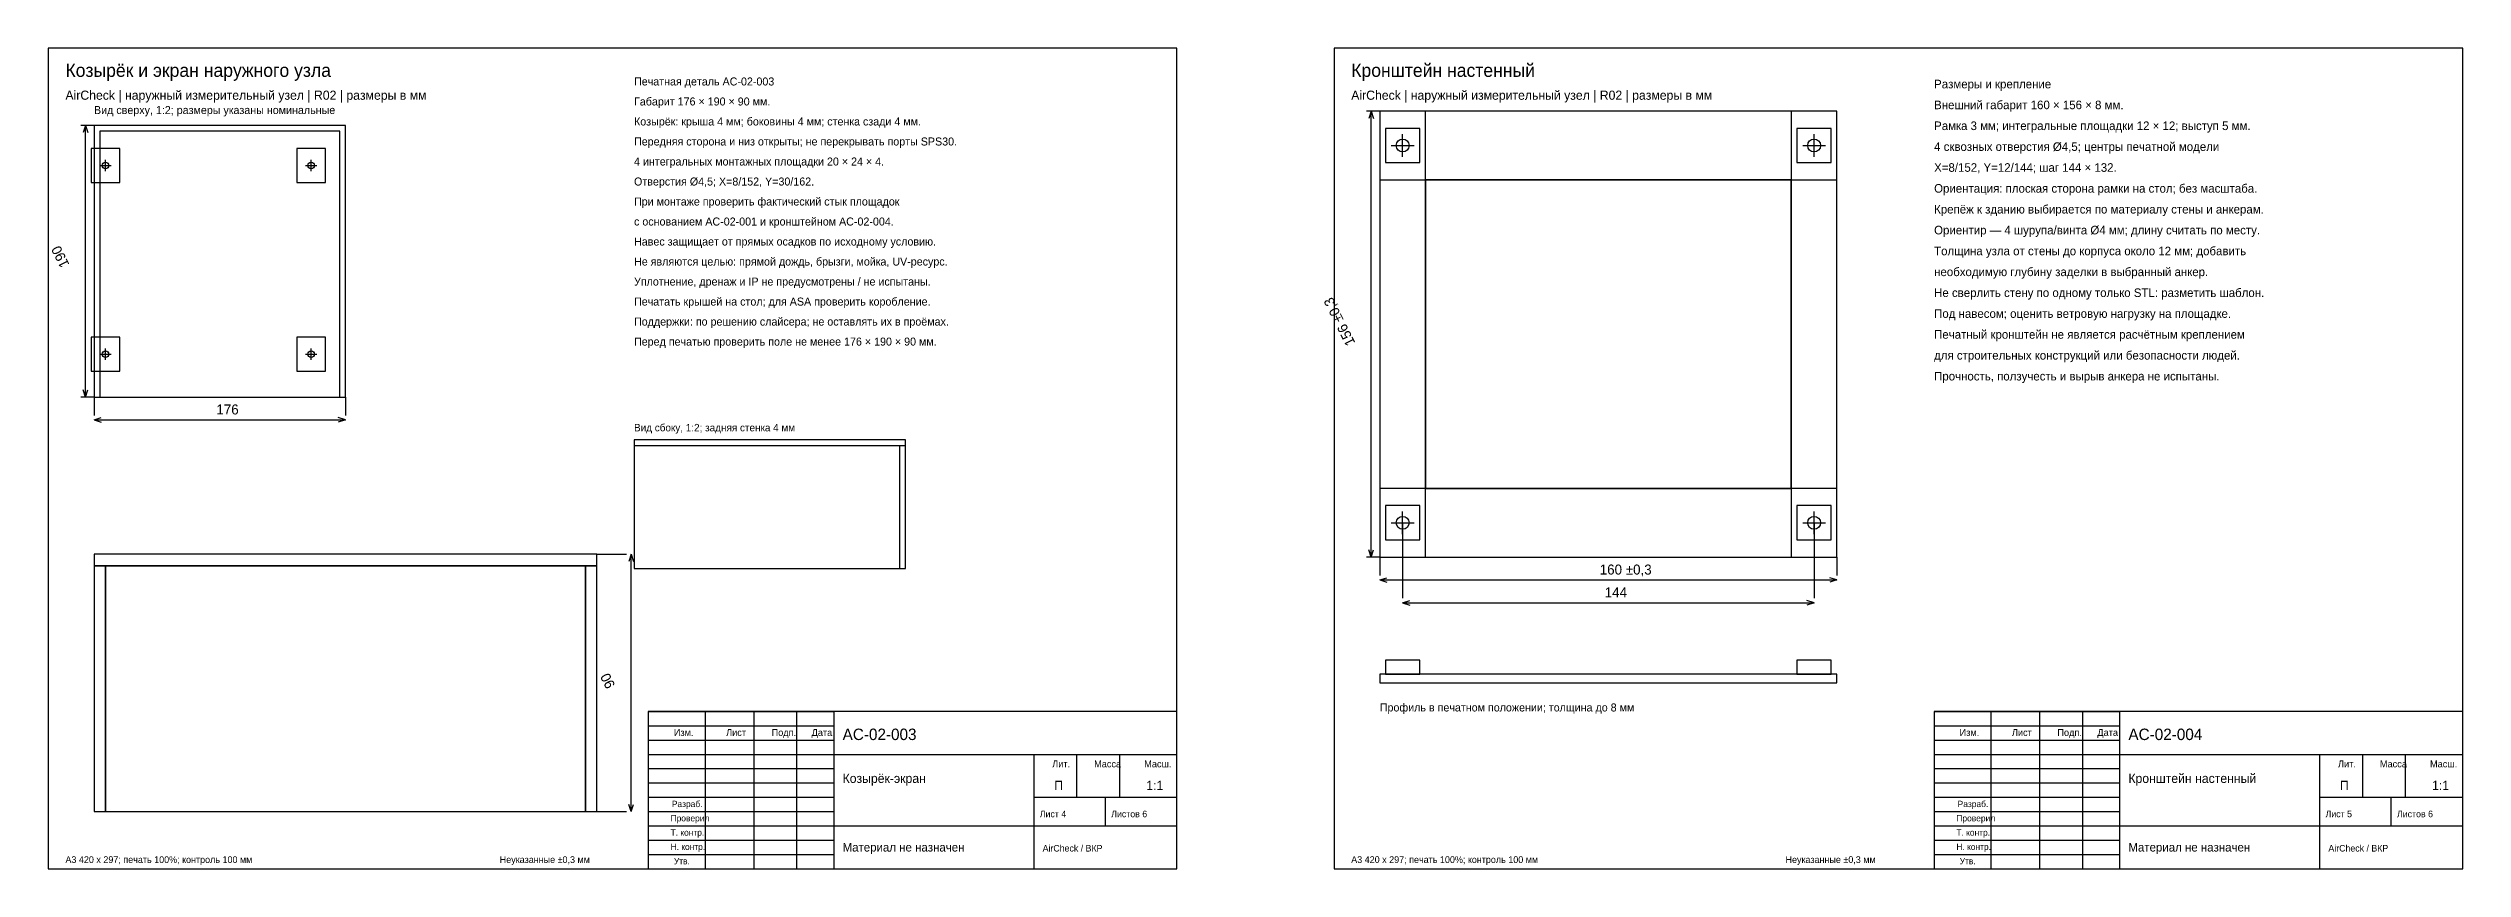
# Model space of a CAD drawing. Header units: millimetres. Extents: x 20 to 2665, y 5 to 292.
# Drawn here: x 1370 to 2215, y 5 to 292 of the extents above; entities that cross this region are included whole.
import ezdxf

# ---------------------------------------------------------------- set-up
doc = ezdxf.new("R2010")
doc.units = ezdxf.units.MM
for name, color, linetype in [('D-CENTER', 7, 'Continuous'), ('D-DETAIL', 7, 'Continuous'), ('D-DIM', 7, 'Continuous'), ('D-OUTLINE', 7, 'Continuous'), ('D-TEXT', 7, 'Continuous')]:
    doc.layers.add(name, color=color, linetype=linetype)

msp = doc.modelspace()

# ---------------------------------------------------------------- linework, layer by layer
at = {"layer": 'D-CENTER'}
for p, q in [((1844, 254), (1844, 262)), ((1988, 254), (1988, 262)), ((1840, 258), (1848, 258)), ((1984, 258), (1992, 258)), ((1388, 251), (1392, 251)), ((1390, 249), (1390, 253)), ((1460, 251), (1464, 251)), ((1462, 249), (1462, 253)), ((1390, 183), (1390, 187)), ((1462, 183), (1462, 187)), ((1388, 185), (1392, 185)), ((1460, 185), (1464, 185)), ((1844, 122), (1844, 130)), ((1988, 122), (1988, 130)), ((1840, 126), (1848, 126)), ((1984, 126), (1992, 126))]:
    msp.add_line(p, q, dxfattribs=at)
at = {"layer": 'D-DETAIL'}
for p, q in [((1472, 263), (1388, 263)), ((1388, 263), (1388, 170)), ((1472, 170), (1472, 263)), ((1852, 270), (1836, 270)), ((1836, 270), (1836, 114)), ((1996, 270), (1836, 270)), ((1836, 270), (1836, 246)), ((1850, 264), (1838, 264)), ((1838, 264), (1838, 252)), ((1850, 252), (1850, 264)), ((1852, 114), (1852, 270)), ((1996, 270), (1980, 270)), ((1980, 270), (1980, 114)), ((1994, 264), (1982, 264)), ((1982, 264), (1982, 252)), ((1994, 252), (1994, 264)), ((1996, 114), (1996, 270)), ((1996, 246), (1996, 270)), ((1395, 257), (1385, 257)), ((1385, 257), (1385, 245)), ((1395, 245), (1395, 257)), ((1467, 257), (1457, 257)), ((1457, 257), (1457, 245)), ((1467, 245), (1467, 257)), ((1836, 246), (1996, 246)), ((1838, 252), (1850, 252)), ((1980, 246), (1852, 246)), ((1852, 246), (1852, 138)), ((1980, 138), (1980, 246)), ((1982, 252), (1994, 252)), ((1385, 245), (1395, 245)), ((1457, 245), (1467, 245)), ((1395, 191), (1385, 191)), ((1385, 191), (1385, 179)), ((1395, 179), (1395, 191)), ((1467, 191), (1457, 191)), ((1457, 191), (1457, 179)), ((1467, 179), (1467, 191)), ((1385, 179), (1395, 179)), ((1457, 179), (1467, 179)), ((1388, 170), (1472, 170)), ((1575, 153), (1670, 153)), ((1668, 110), (1668, 153)), ((1996, 138), (1836, 138)), ((1836, 138), (1836, 114)), ((1852, 138), (1980, 138)), ((1996, 114), (1996, 138)), ((1850, 132), (1838, 132)), ((1838, 132), (1838, 120)), ((1850, 120), (1850, 132)), ((1994, 132), (1982, 132)), ((1982, 132), (1982, 120)), ((1994, 120), (1994, 132)), ((1838, 120), (1850, 120)), ((1982, 120), (1994, 120)), ((1558, 111), (1390, 111)), ((1390, 111), (1390, 25)), ((1558, 25), (1558, 111)), ((1836, 114), (1852, 114)), ((1836, 114), (1996, 114)), ((1980, 114), (1996, 114)), ((1850, 78), (1838, 78)), ((1838, 78), (1838, 73)), ((1850, 78), (1838, 78)), ((1838, 78), (1838, 73)), ((1850, 73), (1850, 78)), ((1850, 73), (1850, 78)), ((1994, 78), (1982, 78)), ((1982, 78), (1982, 73)), ((1994, 78), (1982, 78)), ((1982, 78), (1982, 73)), ((1994, 73), (1994, 78)), ((1994, 73), (1994, 78)), ((1838, 73), (1850, 73)), ((1838, 73), (1850, 73)), ((1982, 73), (1994, 73)), ((1982, 73), (1994, 73)), ((1580, 60), (1645, 60)), ((1600, 5), (1600, 60)), ((1617, 5), (1617, 60)), ((1632, 5), (1632, 60)), ((2030, 60), (2095, 60)), ((2050, 5), (2050, 60)), ((2067, 5), (2067, 60)), ((2082, 5), (2082, 60)), ((1580, 55), (1645, 55)), ((2030, 55), (2095, 55)), ((1580, 50), (1645, 50)), ((1580, 45), (1645, 45)), ((2030, 50), (2095, 50)), ((2030, 45), (2095, 45)), ((1580, 40), (1645, 40)), ((1580, 35), (1645, 35)), ((2030, 40), (2095, 40)), ((2030, 35), (2095, 35)), ((1580, 30), (1645, 30)), ((2030, 30), (2095, 30)), ((1390, 25), (1558, 25)), ((1580, 25), (1645, 25)), ((1580, 20), (1645, 20)), ((2030, 25), (2095, 25)), ((2030, 20), (2095, 20)), ((1580, 15), (1645, 15)), ((1580, 10), (1645, 10)), ((2030, 15), (2095, 15)), ((2030, 10), (2095, 10))]:
    msp.add_line(p, q, dxfattribs=at)
at = {"layer": 'D-DIM'}
for p, q in [((1386, 265), (1381.4, 265)), ((1383, 265), (1382.2, 262.5)), ((1383, 170), (1383, 265)), ((1383, 265), (1383.8, 262.5)), ((1836, 270), (1831.4, 270)), ((1833, 270), (1832.2, 267.5)), ((1833, 114), (1833, 270)), ((1833, 270), (1833.8, 267.5)), ((1386, 170), (1381.4, 170)), ((1383, 170), (1382.2, 172.5)), ((1383, 170), (1383.8, 172.5)), ((1386, 170), (1386, 163.6)), ((1474, 170), (1474, 163.6)), ((1386, 162), (1388.5, 162.8)), ((1386, 162), (1474, 162)), ((1386, 162), (1388.5, 161.2)), ((1474, 162), (1471.5, 162.8)), ((1474, 162), (1471.5, 161.2)), ((1844, 126), (1844, 99.6)), ((1988, 126), (1988, 99.6)), ((1562, 115), (1572.4, 115)), ((1574, 115), (1573.2, 112.5)), ((1574, 25), (1574, 115)), ((1574, 115), (1574.8, 112.5)), ((1836, 114), (1831.4, 114)), ((1833, 114), (1832.2, 116.5)), ((1833, 114), (1833.8, 116.5)), ((1836, 114), (1836, 107.6)), ((1996, 114), (1996, 107.6)), ((1836, 106), (1838.5, 106.8)), ((1836, 106), (1996, 106)), ((1836, 106), (1838.5, 105.2)), ((1996, 106), (1993.5, 106.8)), ((1996, 106), (1993.5, 105.2)), ((1844, 98), (1846.5, 98.8)), ((1844, 98), (1988, 98)), ((1844, 98), (1846.5, 97.2)), ((1988, 98), (1985.5, 98.8)), ((1988, 98), (1985.5, 97.2)), ((1574, 25), (1573.2, 27.5)), ((1574, 25), (1574.8, 27.5)), ((1562, 25), (1572.4, 25))]:
    msp.add_line(p, q, dxfattribs=at)
at = {"layer": 'D-OUTLINE'}
for p, q in [((1765, 292), (1370, 292)), ((1370, 292), (1370, 5)), ((1765, 5), (1765, 292)), ((2215, 292), (1820, 292)), ((1820, 292), (1820, 5)), ((2215, 5), (2215, 292)), ((1474, 265), (1386, 265)), ((1386, 265), (1386, 170)), ((1474, 170), (1474, 265)), ((1996, 270), (1836, 270)), ((1836, 270), (1836, 114)), ((1996, 114), (1996, 270)), ((1386, 170), (1474, 170)), ((1670, 155), (1575, 155)), ((1575, 155), (1575, 110)), ((1670, 110), (1670, 155)), ((1562, 115), (1386, 115)), ((1386, 115), (1386, 25)), ((1562, 115), (1386, 115)), ((1386, 115), (1386, 111)), ((1386, 111), (1562, 111)), ((1390, 111), (1386, 111)), ((1386, 111), (1386, 25)), ((1390, 25), (1390, 111)), ((1562, 111), (1558, 111)), ((1558, 111), (1558, 25)), ((1562, 25), (1562, 115)), ((1562, 111), (1562, 115)), ((1562, 25), (1562, 111)), ((1575, 110), (1670, 110)), ((1836, 114), (1996, 114)), ((1996, 73), (1836, 73)), ((1836, 73), (1836, 70)), ((1836, 70), (1996, 70)), ((1996, 70), (1996, 73)), ((1765, 60), (1580, 60)), ((1580, 60), (1580, 5)), ((1645, 5), (1645, 60)), ((1765, 5), (1765, 60)), ((2215, 60), (2030, 60)), ((2030, 60), (2030, 5)), ((2095, 5), (2095, 60)), ((2215, 5), (2215, 60)), ((1645, 45), (1765, 45)), ((1715, 5), (1715, 45)), ((1730, 30), (1730, 45)), ((1745, 30), (1745, 45)), ((2095, 45), (2215, 45)), ((2165, 5), (2165, 45)), ((2180, 30), (2180, 45)), ((2195, 30), (2195, 45)), ((1715, 30), (1765, 30)), ((1740, 20), (1740, 30)), ((2165, 30), (2215, 30)), ((2190, 20), (2190, 30)), ((1386, 25), (1562, 25)), ((1386, 25), (1390, 25)), ((1558, 25), (1562, 25)), ((1645, 20), (1765, 20)), ((2095, 20), (2215, 20)), ((1370, 5), (1765, 5)), ((1580, 5), (1765, 5)), ((1820, 5), (2215, 5)), ((2030, 5), (2215, 5))]:
    msp.add_line(p, q, dxfattribs=at)
for centre, radius in [((1844, 258), 2.25), ((1988, 258), 2.25), ((1390, 251), 1.125), ((1462, 251), 1.125), ((1390, 185), 1.125), ((1462, 185), 1.125), ((1844, 126), 2.25), ((1988, 126), 2.25)]:
    msp.add_circle(centre, radius, dxfattribs=at)

# ---------------------------------------------------------------- texts
at = {"layer": 'D-TEXT'}
for s, height, p in [('Козырёк и экран наружного узла', 4.6, (1376, 282)), ('Печатная деталь AC-02-003', 2.8, (1575, 279)), ('Кронштейн настенный', 4.6, (1826, 282)), ('Размеры и крепление', 3, (2030, 278)), ('AirCheck | наружный измерительный узел | R02 | размеры в мм', 3.2, (1376, 274)), ('Вид сверху, 1:2; размеры указаны номинальные', 2.8, (1386, 269)), ('Габарит 176 × 190 × 90 мм.', 2.8, (1575, 272)), ('AirCheck | наружный измерительный узел | R02 | размеры в мм', 3.2, (1826, 274)), ('Внешний габарит 160 × 156 × 8 мм.', 3, (2030, 270.7)), ('Козырёк: крыша 4 мм; боковины 4 мм; стенка сзади 4 мм.', 2.8, (1575, 265)), ('Рамка 3 мм; интегральные площадки 12 × 12; выступ 5 мм.', 3, (2030, 263.4)), ('4 интегральных монтажных площадки 20 × 24 × 4.', 2.8, (1575, 251)), ('Передняя сторона и низ открыты; не перекрывать порты SPS30.', 2.8, (1575, 258)), ('4 сквозных отверстия Ø4,5; центры печатной модели', 3, (2030, 256.1)), ('Отверстия Ø4,5; X=8/152, Y=30/162.', 2.8, (1575, 244)), ('X=8/152, Y=12/144; шаг 144 × 132.', 3, (2030, 248.8)), ('При монтаже проверить фактический стык площадок', 2.8, (1575, 237)), ('Ориентация: плоская сторона рамки на стол; без масштаба.', 3, (2030, 241.5)), ('Крепёж к зданию выбирается по материалу стены и анкерам.', 3, (2030, 234.2)), ('с основанием AC-02-001 и кронштейном AC-02-004.', 2.8, (1575, 230)), ('Ориентир — 4 шурупа/винта Ø4 мм; длину считать по месту.', 3, (2030, 226.9)), ('Навес защищает от прямых осадков по исходному условию.', 2.8, (1575, 223)), ('Толщина узла от стены до корпуса около 12 мм; добавить', 3, (2030, 219.6)), ('Уплотнение, дренаж и IP не предусмотрены / не испытаны.', 2.8, (1575, 209)), ('Не являются целью: прямой дождь, брызги, мойка, UV-ресурс.', 2.8, (1575, 216)), ('необходимую глубину заделки в выбранный анкер.', 3, (2030, 212.3)), ('Печатать крышей на стол; для ASA проверить коробление.', 2.8, (1575, 202)), ('Не сверлить стену по одному только STL: разметить шаблон.', 3, (2030, 205)), ('Поддержки: по решению слайсера; не оставлять их в проёмах.', 2.8, (1575, 195)), ('Под навесом; оценить ветровую нагрузку на площадке.', 3, (2030, 197.7)), ('Перед печатью проверить поле не менее 176 × 190 × 90 мм.', 2.8, (1575, 188)), ('для строительных конструкций или безопасности людей.', 3, (2030, 183.1)), ('Печатный кронштейн не является расчётным креплением', 3, (2030, 190.4)), ('Прочность, ползучесть и вырыв анкера не испытаны.', 3, (2030, 175.8)), ('176', 3.5, (1428.82701, 163.9)), ('Вид сбоку, 1:2; задняя стенка 4 мм', 2.6, (1575, 158)), ('160 ±0,3', 3.5, (1912.97493, 107.9)), ('144', 3.5, (1914.70354, 99.9)), ('Профиль в печатном положении; толщина до 8 мм', 2.8, (1836, 60)), ('Изм.', 2.4, (1588.9205, 51.45)), ('Лист', 2.4, (1607.23, 51.45)), ('Подп.', 2.4, (1623.14533, 51.45)), ('Дата', 2.4, (1637.14533, 51.45)), ('AC-02-003', 4, (1648, 50)), ('Изм.', 2.4, (2038.9205, 51.45)), ('Лист', 2.4, (2057.23, 51.45)), ('Подп.', 2.4, (2073.14533, 51.45)), ('Дата', 2.4, (2087.14533, 51.45)), ('AC-02-004', 4, (2098, 50)), ('Лит.', 2.4, (1721.357, 40.45)), ('Масса', 2.4, (1736.01833, 40.45)), ('Масш.', 2.4, (1753.56067, 40.45)), ('Лит.', 2.4, (2171.357, 40.45)), ('Масса', 2.4, (2186.01833, 40.45)), ('Масш.', 2.4, (2203.56067, 40.45)), ('Козырёк-экран', 3.2, (1648, 35)), ('П', 3.2, (1722.04844, 32.55)), ('1:1', 3.2, (1754.26622, 32.55)), ('Кронштейн настенный', 3.2, (2098, 35)), ('П', 3.2, (2172.04844, 32.55)), ('1:1', 3.2, (2204.26622, 32.55)), ('Разраб.', 2.2, (1588.23435, 26.55)), ('Разраб.', 2.2, (2038.23435, 26.55)), ('Т. контр.', 2.2, (1587.78808, 16.55)), ('Проверил', 2.2, (1587.78808, 21.55)), ('Лист 4', 2.3, (1717, 23)), ('Листов 6', 2.3, (1742, 23)), ('Т. контр.', 2.2, (2037.78808, 16.55)), ('Проверил', 2.2, (2037.78808, 21.55)), ('Лист 5', 2.3, (2167, 23)), ('Листов 6', 2.3, (2192, 23)), ('А3 420 x 297; печать 100%; контроль 100 мм', 2.35, (1376, 7)), ('Неуказанные ±0,3 мм', 2.35, (1528, 7)), ('Н. контр.', 2.2, (1587.78808, 11.55)), ('Утв.', 2.2, (1588.95225, 6.55)), ('Материал не назначен', 3, (1648, 11)), ('AirCheck / ВКР', 2.3, (1718, 11)), ('А3 420 x 297; печать 100%; контроль 100 мм', 2.35, (1826, 7)), ('Неуказанные ±0,3 мм', 2.35, (1978, 7)), ('Н. контр.', 2.2, (2037.78808, 11.55)), ('Утв.', 2.2, (2038.95225, 6.55)), ('Материал не назначен', 3, (2098, 11)), ('AirCheck / ВКР', 2.3, (2168, 11))]:
    msp.add_text(s, height=height, dxfattribs=at).set_placement(p)
for s, p in [('190', (1377.5, 216.32701)), ('156 ±0,3', (1827.5, 188.97493)), ('90', (1568.5, 69.13569))]:
    msp.add_text(s, height=3.5, rotation=5156.62015618, dxfattribs=at).set_placement(p)

doc.saveas('drawing.dxf')
